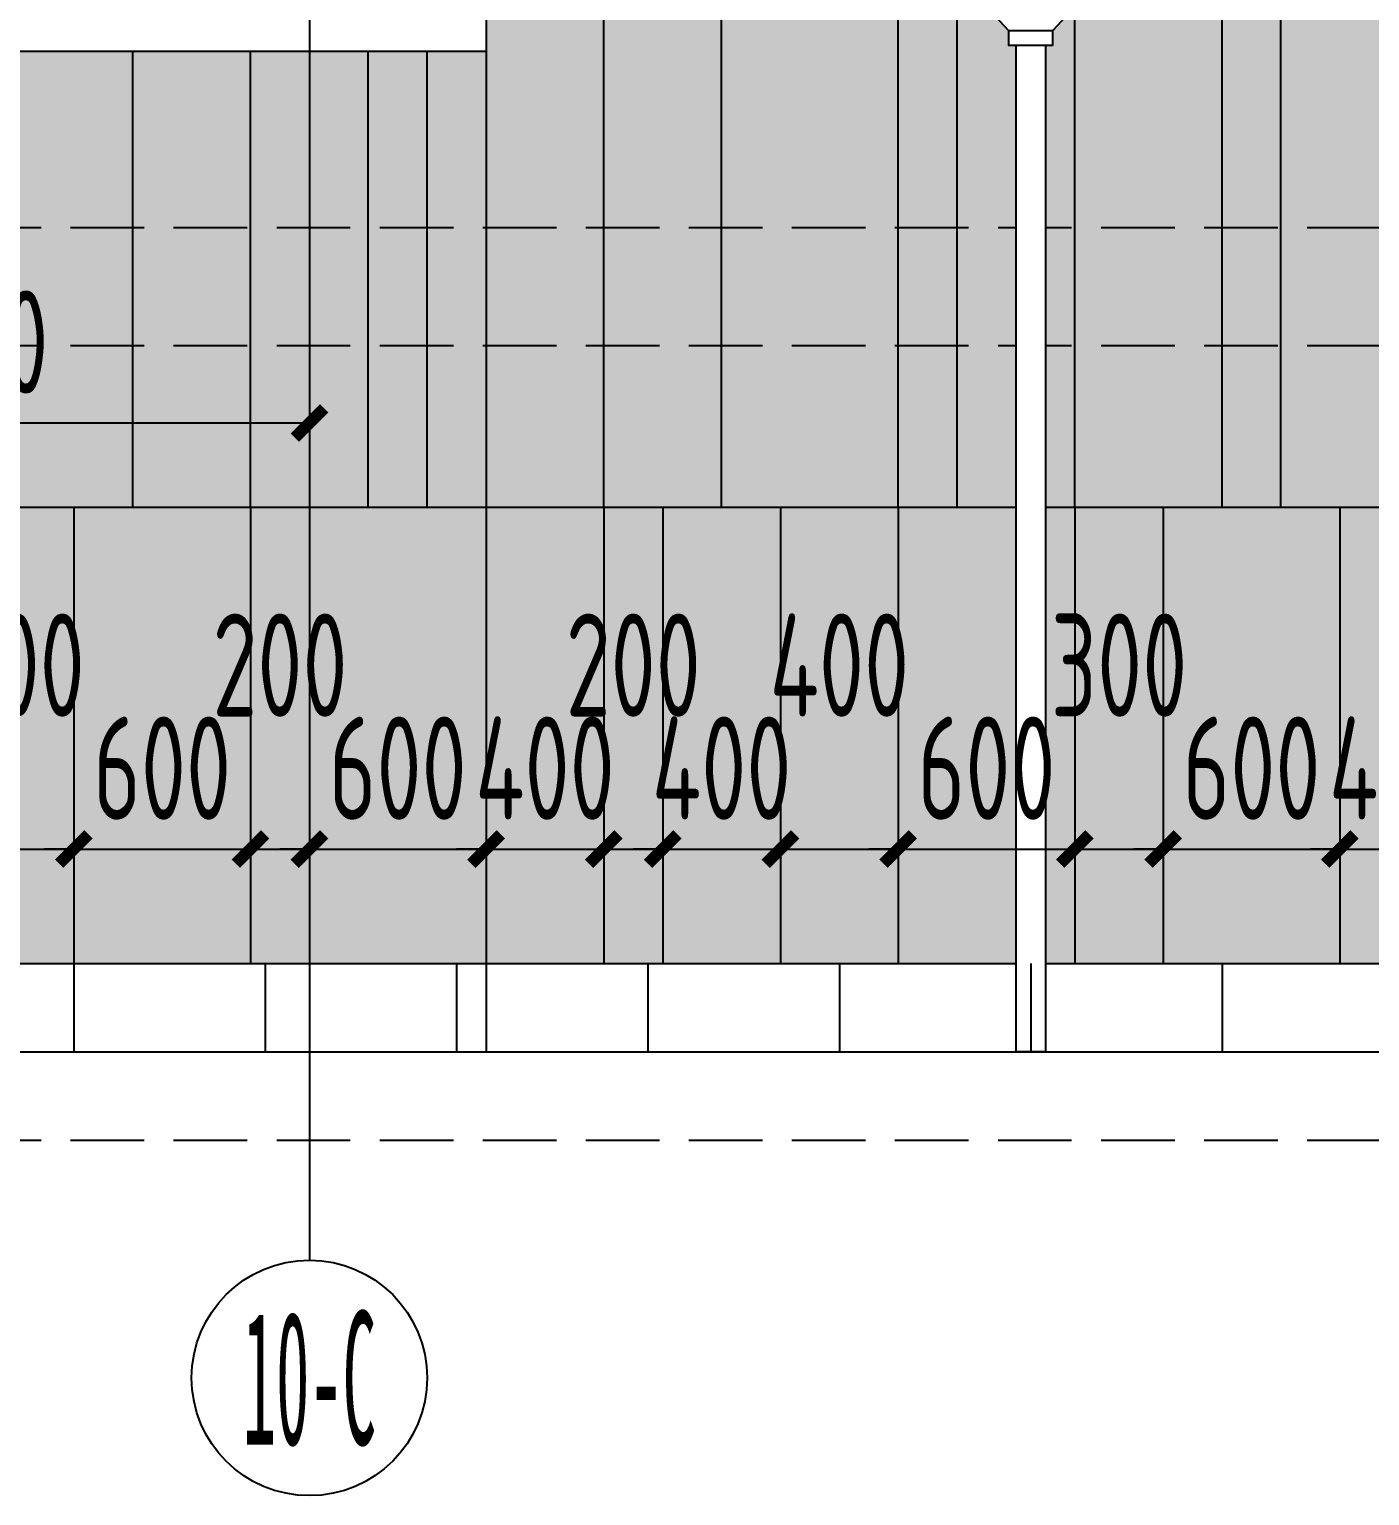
# Model space of a CAD drawing. Extents: x -863035 to 270371, y -8918 to 240488.
# Drawn here: x -50909 to -46356, y 147564 to 152546 of the extents above; entities that cross this region are included whole.
import ezdxf
from ezdxf.enums import TextEntityAlignment as Align

# ---------------------------------------------------------------- set-up
doc = ezdxf.new("R2010")
doc.units = 0
doc.header["$LTSCALE"] = 1000
doc.header["$MEASUREMENT"] = 0
doc.linetypes.add('109-34 轴网$0$L1$0$$AUDIT_BAD_LTYPE1', pattern=[0])
doc.linetypes.add('DASH', pattern=[0.35, 0.25, -0.1])
for name, color, linetype in [('01-标注_尺寸', 124, 'Continuous'), ('01-标注_轴线坐标', 132, 'Continuous'), ('02-TEXT_轴号', 7, 'Continuous'), ('05-填充_156', 156, 'Continuous'), ('A-C_窗', 140, 'Continuous'), ('A_AXIS-轴线', 36, 'Continuous'), ('AXIS_TEXT', 7, 'Continuous'), ('E-墙面分格', 146, 'Continuous'), ('E-立面轮廓', 241, 'Continuous')]:
    doc.layers.add(name, color=color, linetype=linetype)
doc.layers.add('04-不打印_辅助线', color=165, linetype='Continuous', plot=False)
doc.styles.add('_TCH_AXIS', font='STXIHEI.TTF')
doc.styles.add('_TCH_DIM_T3', font='ROS1', dxfattribs={"width": 0.75, "bigfont": 'JD'})
doc.styles.add('COMPLEX', font='COMPLEX')
doc.dimstyles.new('_TCH_ARCH&&100', dxfattribs={"dimtxt": 350, "dimasz": 100, "dimexe": 250, "dimexo": 300, "dimgap": 100, "dimtad": 1, "dimdec": 0, "dimzin": 0, "dimdsep": 46, "dimtxsty": '_TCH_DIM_T3', "dimblk": 'ARCHTICK', "dimcen": 0.09, "dimclrt": 7, "dimazin": 2, "dimtfac": 1, "dimtdec": 0, "dimtix": 1, "dimtmove": 2, "dimatfit": 3, "dimfxl": 0, "dimtolj": 1, "dimtzin": 0, "dimarcsym": 0})

# ---------------------------------------------------------------- blocks, each defined once
blk = doc.blocks.new('*U102')
at = {"layer": 'E-墙面分格'}
blk.add_line((0, 150), (0, -150), dxfattribs=at)
blk = doc.blocks.new('*U103')
at = {"layer": 'E-墙面分格', "color": 0, "linetype": 'ByBlock', "lineweight": -2, "transparency": 16777216}
for p in [(3250, 0), (3900, 0), (4550, 0), (5200, 0), (5850, 0), (6500, 0), (7150, 0)]:
    blk.add_blockref('*U102', p, dxfattribs=at)
blk = doc.blocks.new('_RAINH')
blk.add_lwpolyline([(-150, 0), (-150, -200), (150, -200), (150, 0)], close=True)
for points in [[(-150, -200), (-75, -280), (75, -280), (150, -200)], [(-75, -280), (-75, -330), (75, -330), (75, -280)]]:
    blk.add_lwpolyline(points)
blk = doc.blocks.new('_AXISO')
blk.add_circle((0, 0), 0.5)
at = {"layer": 'AXIS_TEXT', "style": 'COMPLEX', "width": 1.041667}
blk.add_attdef('A', text='', height=0.56, dxfattribs=at).set_placement((-0.25, -0.28), (0.25, -0.28), align=Align.FIT)
blk = doc.blocks.new('_ArchTick')
at = {"color": 0, "linetype": 'ByBlock', "const_width": 0.4}
blk.add_lwpolyline([(-0.5, -0.5), (0.5, 0.5)], dxfattribs=at)
blk = doc.blocks.new('*D1297')
at = {"layer": '01-标注_尺寸', "color": 0, "linetype": '109-34 轴网$0$L1$0$$AUDIT_BAD_LTYPE1', "lineweight": -2, "transparency": 16777216}
for p, q in [((-52357.6, 151483.4), (-52357.6, 150958.4)), ((-49957.6, 151483.4), (-49957.6, 150958.4)), ((-52357.6, 151208.4), (-49957.6, 151208.4))]:
    blk.add_line(p, q, dxfattribs=at)
at = {"layer": 'Defpoints', "color": 0, "linetype": '109-34 轴网$0$L1$0$$AUDIT_BAD_LTYPE1', "transparency": 16777216}
for p in [(-52357.6, 151783.4), (-49957.6, 151783.4), (-49957.6, 151208.4)]:
    blk.add_point(p, dxfattribs=at)
at = {"layer": '01-标注_尺寸', "color": 0, "linetype": '109-34 轴网$0$L1$0$$AUDIT_BAD_LTYPE1', "lineweight": -2, "transparency": 16777216, "xscale": 100, "yscale": 100, "zscale": 100}
for p, rotation in [((-52357.6, 151208.4), 179.999897254417), ((-49957.6, 151208.4), 359.999897254417)]:
    blk.add_blockref('_ArchTick', p, dxfattribs=dict(at, rotation=rotation))
at = {"layer": '01-标注_尺寸', "color": 7, "linetype": '109-34 轴网$0$L1$0$$AUDIT_BAD_LTYPE1', "transparency": 16777216, "insert": (-51157.6, 151483.4), "char_height": 350, "attachment_point": 5, "rotation": 359.9999, "style": '_TCH_DIM_T3'}
blk.add_mtext('\\A1;2400', dxfattribs=at)
blk = doc.blocks.new('*D1333')
at = {"layer": '01-标注_尺寸', "color": 0, "linetype": '109-34 轴网$0$L1$0$$AUDIT_BAD_LTYPE1', "lineweight": -2, "transparency": 16777216}
for p, q in [((-51157.6, 150255.4), (-51157.6, 149510.8)), ((-50757.6, 150255.4), (-50757.6, 149510.8)), ((-51157.6, 149760.8), (-50757.6, 149760.8))]:
    blk.add_line(p, q, dxfattribs=at)
at = {"layer": 'Defpoints', "color": 0, "linetype": '109-34 轴网$0$L1$0$$AUDIT_BAD_LTYPE1', "transparency": 16777216}
for p in [(-51157.6, 150555.4), (-50757.6, 150555.4), (-50757.6, 149760.8)]:
    blk.add_point(p, dxfattribs=at)
at = {"layer": '01-标注_尺寸', "color": 0, "linetype": '109-34 轴网$0$L1$0$$AUDIT_BAD_LTYPE1', "lineweight": -2, "transparency": 16777216, "xscale": 100, "yscale": 100, "zscale": 100, "rotation": 180}
blk.add_blockref('_ArchTick', (-51157.6, 149760.8), dxfattribs=at)
at = {"layer": '01-标注_尺寸', "color": 0, "linetype": '109-34 轴网$0$L1$0$$AUDIT_BAD_LTYPE1', "lineweight": -2, "transparency": 16777216, "xscale": 100, "yscale": 100, "zscale": 100}
blk.add_blockref('_ArchTick', (-50757.6, 149760.8), dxfattribs=at)
at = {"layer": '01-标注_尺寸', "color": 7, "linetype": '109-34 轴网$0$L1$0$$AUDIT_BAD_LTYPE1', "transparency": 16777216, "insert": (-50957.6, 150385.8), "char_height": 350, "attachment_point": 5, "style": '_TCH_DIM_T3'}
blk.add_mtext('\\A1;400', dxfattribs=at)
blk = doc.blocks.new('*D1334')
at = {"layer": '01-标注_尺寸', "color": 0, "linetype": '109-34 轴网$0$L1$0$$AUDIT_BAD_LTYPE1', "lineweight": -2, "transparency": 16777216}
for p, q in [((-50757.6, 150255.4), (-50757.6, 149510.8)), ((-50157.6, 150255.4), (-50157.6, 149510.8)), ((-50757.6, 149760.8), (-50857.6, 149760.8)), ((-50757.6, 149760.8), (-50157.6, 149760.8)), ((-50157.6, 149760.8), (-50057.6, 149760.8))]:
    blk.add_line(p, q, dxfattribs=at)
at = {"layer": 'Defpoints', "color": 0, "linetype": '109-34 轴网$0$L1$0$$AUDIT_BAD_LTYPE1', "transparency": 16777216}
for p in [(-50757.6, 150555.4), (-50157.6, 150555.4), (-50157.6, 149760.8)]:
    blk.add_point(p, dxfattribs=at)
at = {"layer": '01-标注_尺寸', "color": 0, "linetype": '109-34 轴网$0$L1$0$$AUDIT_BAD_LTYPE1', "lineweight": -2, "transparency": 16777216, "xscale": 100, "yscale": 100, "zscale": 100}
blk.add_blockref('_ArchTick', (-50757.6, 149760.8), dxfattribs=at)
at = {"layer": '01-标注_尺寸', "color": 0, "linetype": '109-34 轴网$0$L1$0$$AUDIT_BAD_LTYPE1', "lineweight": -2, "transparency": 16777216, "xscale": 100, "yscale": 100, "zscale": 100, "rotation": 180}
blk.add_blockref('_ArchTick', (-50157.6, 149760.8), dxfattribs=at)
at = {"layer": '01-标注_尺寸', "color": 7, "linetype": '109-34 轴网$0$L1$0$$AUDIT_BAD_LTYPE1', "transparency": 16777216, "insert": (-50457.6, 150035.8), "char_height": 350, "attachment_point": 5, "style": '_TCH_DIM_T3'}
blk.add_mtext('\\A1;600', dxfattribs=at)
blk = doc.blocks.new('*D1335')
at = {"layer": '01-标注_尺寸', "color": 0, "linetype": '109-34 轴网$0$L1$0$$AUDIT_BAD_LTYPE1', "lineweight": -2, "transparency": 16777216}
for p, q in [((-50157.6, 150255.4), (-50157.6, 149510.8)), ((-49957.6, 150255.4), (-49957.6, 149510.8)), ((-50157.6, 149760.8), (-49957.6, 149760.8))]:
    blk.add_line(p, q, dxfattribs=at)
at = {"layer": 'Defpoints', "color": 0, "linetype": '109-34 轴网$0$L1$0$$AUDIT_BAD_LTYPE1', "transparency": 16777216}
for p in [(-50157.6, 150555.4), (-49957.6, 150555.4), (-49957.6, 149760.8)]:
    blk.add_point(p, dxfattribs=at)
at = {"layer": '01-标注_尺寸', "color": 0, "linetype": '109-34 轴网$0$L1$0$$AUDIT_BAD_LTYPE1', "lineweight": -2, "transparency": 16777216, "xscale": 100, "yscale": 100, "zscale": 100, "rotation": 180}
blk.add_blockref('_ArchTick', (-50157.6, 149760.8), dxfattribs=at)
at = {"layer": '01-标注_尺寸', "color": 0, "linetype": '109-34 轴网$0$L1$0$$AUDIT_BAD_LTYPE1', "lineweight": -2, "transparency": 16777216, "xscale": 100, "yscale": 100, "zscale": 100}
blk.add_blockref('_ArchTick', (-49957.6, 149760.8), dxfattribs=at)
at = {"layer": '01-标注_尺寸', "color": 7, "linetype": '109-34 轴网$0$L1$0$$AUDIT_BAD_LTYPE1', "transparency": 16777216, "insert": (-50057.6, 150385.8), "char_height": 350, "attachment_point": 5, "style": '_TCH_DIM_T3'}
blk.add_mtext('\\A1;200', dxfattribs=at)
blk = doc.blocks.new('*D1336')
at = {"layer": '01-标注_尺寸', "color": 0, "linetype": '109-34 轴网$0$L1$0$$AUDIT_BAD_LTYPE1', "lineweight": -2, "transparency": 16777216}
for p, q in [((-49957.6, 150255.4), (-49957.6, 149510.8)), ((-49357.6, 150255.4), (-49357.6, 149510.8)), ((-49957.6, 149760.8), (-50057.6, 149760.8)), ((-49957.6, 149760.8), (-49357.6, 149760.8)), ((-49357.6, 149760.8), (-49257.6, 149760.8))]:
    blk.add_line(p, q, dxfattribs=at)
at = {"layer": 'Defpoints', "color": 0, "linetype": '109-34 轴网$0$L1$0$$AUDIT_BAD_LTYPE1', "transparency": 16777216}
for p in [(-49957.6, 150555.4), (-49357.6, 150555.4), (-49357.6, 149760.8)]:
    blk.add_point(p, dxfattribs=at)
at = {"layer": '01-标注_尺寸', "color": 0, "linetype": '109-34 轴网$0$L1$0$$AUDIT_BAD_LTYPE1', "lineweight": -2, "transparency": 16777216, "xscale": 100, "yscale": 100, "zscale": 100}
blk.add_blockref('_ArchTick', (-49957.6, 149760.8), dxfattribs=at)
at = {"layer": '01-标注_尺寸', "color": 0, "linetype": '109-34 轴网$0$L1$0$$AUDIT_BAD_LTYPE1', "lineweight": -2, "transparency": 16777216, "xscale": 100, "yscale": 100, "zscale": 100, "rotation": 180}
blk.add_blockref('_ArchTick', (-49357.6, 149760.8), dxfattribs=at)
at = {"layer": '01-标注_尺寸', "color": 7, "linetype": '109-34 轴网$0$L1$0$$AUDIT_BAD_LTYPE1', "transparency": 16777216, "insert": (-49657.6, 150035.8), "char_height": 350, "attachment_point": 5, "style": '_TCH_DIM_T3'}
blk.add_mtext('\\A1;600', dxfattribs=at)
blk = doc.blocks.new('*D1337')
at = {"layer": '01-标注_尺寸', "color": 0, "linetype": '109-34 轴网$0$L1$0$$AUDIT_BAD_LTYPE1', "lineweight": -2, "transparency": 16777216}
for p, q in [((-49357.6, 150255.4), (-49357.6, 149510.8)), ((-48957.6, 150255.4), (-48957.6, 149510.8)), ((-49357.6, 149760.8), (-49457.6, 149760.8)), ((-49357.6, 149760.8), (-48957.6, 149760.8)), ((-48957.6, 149760.8), (-48857.6, 149760.8))]:
    blk.add_line(p, q, dxfattribs=at)
at = {"layer": 'Defpoints', "color": 0, "linetype": '109-34 轴网$0$L1$0$$AUDIT_BAD_LTYPE1', "transparency": 16777216}
for p in [(-49357.6, 150555.4), (-48957.6, 150555.4), (-48957.6, 149760.8)]:
    blk.add_point(p, dxfattribs=at)
at = {"layer": '01-标注_尺寸', "color": 0, "linetype": '109-34 轴网$0$L1$0$$AUDIT_BAD_LTYPE1', "lineweight": -2, "transparency": 16777216, "xscale": 100, "yscale": 100, "zscale": 100}
blk.add_blockref('_ArchTick', (-49357.6, 149760.8), dxfattribs=at)
at = {"layer": '01-标注_尺寸', "color": 0, "linetype": '109-34 轴网$0$L1$0$$AUDIT_BAD_LTYPE1', "lineweight": -2, "transparency": 16777216, "xscale": 100, "yscale": 100, "zscale": 100, "rotation": 180}
blk.add_blockref('_ArchTick', (-48957.6, 149760.8), dxfattribs=at)
at = {"layer": '01-标注_尺寸', "color": 7, "linetype": '109-34 轴网$0$L1$0$$AUDIT_BAD_LTYPE1', "transparency": 16777216, "insert": (-49157.6, 150035.8), "char_height": 350, "attachment_point": 5, "style": '_TCH_DIM_T3'}
blk.add_mtext('\\A1;400', dxfattribs=at)
blk = doc.blocks.new('*D1338')
at = {"layer": '01-标注_尺寸', "color": 0, "linetype": '109-34 轴网$0$L1$0$$AUDIT_BAD_LTYPE1', "lineweight": -2, "transparency": 16777216}
for p, q in [((-48957.6, 150255.4), (-48957.6, 149510.8)), ((-48757.6, 150255.4), (-48757.6, 149510.8)), ((-48957.6, 149760.8), (-48757.6, 149760.8))]:
    blk.add_line(p, q, dxfattribs=at)
at = {"layer": 'Defpoints', "color": 0, "linetype": '109-34 轴网$0$L1$0$$AUDIT_BAD_LTYPE1', "transparency": 16777216}
for p in [(-48957.6, 150555.4), (-48757.6, 150555.4), (-48757.6, 149760.8)]:
    blk.add_point(p, dxfattribs=at)
at = {"layer": '01-标注_尺寸', "color": 0, "linetype": '109-34 轴网$0$L1$0$$AUDIT_BAD_LTYPE1', "lineweight": -2, "transparency": 16777216, "xscale": 100, "yscale": 100, "zscale": 100, "rotation": 180}
blk.add_blockref('_ArchTick', (-48957.6, 149760.8), dxfattribs=at)
at = {"layer": '01-标注_尺寸', "color": 0, "linetype": '109-34 轴网$0$L1$0$$AUDIT_BAD_LTYPE1', "lineweight": -2, "transparency": 16777216, "xscale": 100, "yscale": 100, "zscale": 100}
blk.add_blockref('_ArchTick', (-48757.6, 149760.8), dxfattribs=at)
at = {"layer": '01-标注_尺寸', "color": 7, "linetype": '109-34 轴网$0$L1$0$$AUDIT_BAD_LTYPE1', "transparency": 16777216, "insert": (-48857.6, 150385.8), "char_height": 350, "attachment_point": 5, "style": '_TCH_DIM_T3'}
blk.add_mtext('\\A1;200', dxfattribs=at)
blk = doc.blocks.new('*D1339')
at = {"layer": '01-标注_尺寸', "color": 0, "linetype": '109-34 轴网$0$L1$0$$AUDIT_BAD_LTYPE1', "lineweight": -2, "transparency": 16777216}
for p, q in [((-48757.6, 150255.4), (-48757.6, 149510.8)), ((-48357.6, 150255.4), (-48357.6, 149510.8)), ((-48757.6, 149760.8), (-48857.6, 149760.8)), ((-48757.6, 149760.8), (-48357.6, 149760.8)), ((-48357.6, 149760.8), (-48257.6, 149760.8))]:
    blk.add_line(p, q, dxfattribs=at)
at = {"layer": 'Defpoints', "color": 0, "linetype": '109-34 轴网$0$L1$0$$AUDIT_BAD_LTYPE1', "transparency": 16777216}
for p in [(-48757.6, 150555.4), (-48357.6, 150555.4), (-48357.6, 149760.8)]:
    blk.add_point(p, dxfattribs=at)
at = {"layer": '01-标注_尺寸', "color": 0, "linetype": '109-34 轴网$0$L1$0$$AUDIT_BAD_LTYPE1', "lineweight": -2, "transparency": 16777216, "xscale": 100, "yscale": 100, "zscale": 100}
blk.add_blockref('_ArchTick', (-48757.6, 149760.8), dxfattribs=at)
at = {"layer": '01-标注_尺寸', "color": 0, "linetype": '109-34 轴网$0$L1$0$$AUDIT_BAD_LTYPE1', "lineweight": -2, "transparency": 16777216, "xscale": 100, "yscale": 100, "zscale": 100, "rotation": 180}
blk.add_blockref('_ArchTick', (-48357.6, 149760.8), dxfattribs=at)
at = {"layer": '01-标注_尺寸', "color": 7, "linetype": '109-34 轴网$0$L1$0$$AUDIT_BAD_LTYPE1', "transparency": 16777216, "insert": (-48557.6, 150035.8), "char_height": 350, "attachment_point": 5, "style": '_TCH_DIM_T3'}
blk.add_mtext('\\A1;400', dxfattribs=at)
blk = doc.blocks.new('*D1340')
at = {"layer": '01-标注_尺寸', "color": 0, "linetype": '109-34 轴网$0$L1$0$$AUDIT_BAD_LTYPE1', "lineweight": -2, "transparency": 16777216}
for p, q in [((-48357.6, 150255.4), (-48357.6, 149510.8)), ((-47957.6, 150255.4), (-47957.6, 149510.8)), ((-48357.6, 149760.8), (-47957.6, 149760.8))]:
    blk.add_line(p, q, dxfattribs=at)
at = {"layer": 'Defpoints', "color": 0, "linetype": '109-34 轴网$0$L1$0$$AUDIT_BAD_LTYPE1', "transparency": 16777216}
for p in [(-48357.6, 150555.4), (-47957.6, 150555.4), (-47957.6, 149760.8)]:
    blk.add_point(p, dxfattribs=at)
at = {"layer": '01-标注_尺寸', "color": 0, "linetype": '109-34 轴网$0$L1$0$$AUDIT_BAD_LTYPE1', "lineweight": -2, "transparency": 16777216, "xscale": 100, "yscale": 100, "zscale": 100, "rotation": 180}
blk.add_blockref('_ArchTick', (-48357.6, 149760.8), dxfattribs=at)
at = {"layer": '01-标注_尺寸', "color": 0, "linetype": '109-34 轴网$0$L1$0$$AUDIT_BAD_LTYPE1', "lineweight": -2, "transparency": 16777216, "xscale": 100, "yscale": 100, "zscale": 100}
blk.add_blockref('_ArchTick', (-47957.6, 149760.8), dxfattribs=at)
at = {"layer": '01-标注_尺寸', "color": 7, "linetype": '109-34 轴网$0$L1$0$$AUDIT_BAD_LTYPE1', "transparency": 16777216, "insert": (-48157.6, 150385.8), "char_height": 350, "attachment_point": 5, "style": '_TCH_DIM_T3'}
blk.add_mtext('\\A1;400', dxfattribs=at)
blk = doc.blocks.new('*D1341')
at = {"layer": '01-标注_尺寸', "color": 0, "linetype": '109-34 轴网$0$L1$0$$AUDIT_BAD_LTYPE1', "lineweight": -2, "transparency": 16777216}
for p, q in [((-47957.6, 150255.4), (-47957.6, 149510.8)), ((-47357.6, 150255.4), (-47357.6, 149510.8)), ((-47957.6, 149760.8), (-48057.6, 149760.8)), ((-47957.6, 149760.8), (-47357.6, 149760.8)), ((-47357.6, 149760.8), (-47257.6, 149760.8))]:
    blk.add_line(p, q, dxfattribs=at)
at = {"layer": 'Defpoints', "color": 0, "linetype": '109-34 轴网$0$L1$0$$AUDIT_BAD_LTYPE1', "transparency": 16777216}
for p in [(-47957.6, 150555.4), (-47357.6, 150555.4), (-47357.6, 149760.8)]:
    blk.add_point(p, dxfattribs=at)
at = {"layer": '01-标注_尺寸', "color": 0, "linetype": '109-34 轴网$0$L1$0$$AUDIT_BAD_LTYPE1', "lineweight": -2, "transparency": 16777216, "xscale": 100, "yscale": 100, "zscale": 100}
blk.add_blockref('_ArchTick', (-47957.6, 149760.8), dxfattribs=at)
at = {"layer": '01-标注_尺寸', "color": 0, "linetype": '109-34 轴网$0$L1$0$$AUDIT_BAD_LTYPE1', "lineweight": -2, "transparency": 16777216, "xscale": 100, "yscale": 100, "zscale": 100, "rotation": 180}
blk.add_blockref('_ArchTick', (-47357.6, 149760.8), dxfattribs=at)
at = {"layer": '01-标注_尺寸', "color": 7, "linetype": '109-34 轴网$0$L1$0$$AUDIT_BAD_LTYPE1', "transparency": 16777216, "insert": (-47657.6, 150035.8), "char_height": 350, "attachment_point": 5, "style": '_TCH_DIM_T3'}
blk.add_mtext('\\A1;600', dxfattribs=at)
blk = doc.blocks.new('*D1342')
at = {"layer": '01-标注_尺寸', "color": 0, "linetype": '109-34 轴网$0$L1$0$$AUDIT_BAD_LTYPE1', "lineweight": -2, "transparency": 16777216}
for p, q in [((-47357.6, 150255.4), (-47357.6, 149510.8)), ((-47057.6, 150255.4), (-47057.6, 149510.8)), ((-47357.6, 149760.8), (-47057.6, 149760.8))]:
    blk.add_line(p, q, dxfattribs=at)
at = {"layer": 'Defpoints', "color": 0, "linetype": '109-34 轴网$0$L1$0$$AUDIT_BAD_LTYPE1', "transparency": 16777216}
for p in [(-47357.6, 150555.4), (-47057.6, 150555.4), (-47057.6, 149760.8)]:
    blk.add_point(p, dxfattribs=at)
at = {"layer": '01-标注_尺寸', "color": 0, "linetype": '109-34 轴网$0$L1$0$$AUDIT_BAD_LTYPE1', "lineweight": -2, "transparency": 16777216, "xscale": 100, "yscale": 100, "zscale": 100, "rotation": 180}
blk.add_blockref('_ArchTick', (-47357.6, 149760.8), dxfattribs=at)
at = {"layer": '01-标注_尺寸', "color": 0, "linetype": '109-34 轴网$0$L1$0$$AUDIT_BAD_LTYPE1', "lineweight": -2, "transparency": 16777216, "xscale": 100, "yscale": 100, "zscale": 100}
blk.add_blockref('_ArchTick', (-47057.6, 149760.8), dxfattribs=at)
at = {"layer": '01-标注_尺寸', "color": 7, "linetype": '109-34 轴网$0$L1$0$$AUDIT_BAD_LTYPE1', "transparency": 16777216, "insert": (-47207.6, 150385.8), "char_height": 350, "attachment_point": 5, "style": '_TCH_DIM_T3'}
blk.add_mtext('\\A1;300', dxfattribs=at)
blk = doc.blocks.new('*D1343')
at = {"layer": '01-标注_尺寸', "color": 0, "linetype": '109-34 轴网$0$L1$0$$AUDIT_BAD_LTYPE1', "lineweight": -2, "transparency": 16777216}
for p, q in [((-47057.6, 150255.4), (-47057.6, 149510.8)), ((-46457.6, 150255.4), (-46457.6, 149510.8)), ((-47057.6, 149760.8), (-47157.6, 149760.8)), ((-47057.6, 149760.8), (-46457.6, 149760.8)), ((-46457.6, 149760.8), (-46357.6, 149760.8))]:
    blk.add_line(p, q, dxfattribs=at)
at = {"layer": 'Defpoints', "color": 0, "linetype": '109-34 轴网$0$L1$0$$AUDIT_BAD_LTYPE1', "transparency": 16777216}
for p in [(-47057.6, 150555.4), (-46457.6, 150555.4), (-46457.6, 149760.8)]:
    blk.add_point(p, dxfattribs=at)
at = {"layer": '01-标注_尺寸', "color": 0, "linetype": '109-34 轴网$0$L1$0$$AUDIT_BAD_LTYPE1', "lineweight": -2, "transparency": 16777216, "xscale": 100, "yscale": 100, "zscale": 100}
blk.add_blockref('_ArchTick', (-47057.6, 149760.8), dxfattribs=at)
at = {"layer": '01-标注_尺寸', "color": 0, "linetype": '109-34 轴网$0$L1$0$$AUDIT_BAD_LTYPE1', "lineweight": -2, "transparency": 16777216, "xscale": 100, "yscale": 100, "zscale": 100, "rotation": 180}
blk.add_blockref('_ArchTick', (-46457.6, 149760.8), dxfattribs=at)
at = {"layer": '01-标注_尺寸', "color": 7, "linetype": '109-34 轴网$0$L1$0$$AUDIT_BAD_LTYPE1', "transparency": 16777216, "insert": (-46757.6, 150035.8), "char_height": 350, "attachment_point": 5, "style": '_TCH_DIM_T3'}
blk.add_mtext('\\A1;600', dxfattribs=at)
blk = doc.blocks.new('*D1344')
at = {"layer": '01-标注_尺寸', "color": 0, "linetype": '109-34 轴网$0$L1$0$$AUDIT_BAD_LTYPE1', "lineweight": -2, "transparency": 16777216}
for p, q in [((-46457.6, 150255.4), (-46457.6, 149510.8)), ((-46057.6, 150255.4), (-46057.6, 149510.8)), ((-46457.6, 149760.8), (-46557.6, 149760.8)), ((-46457.6, 149760.8), (-46057.6, 149760.8)), ((-46057.6, 149760.8), (-45957.6, 149760.8))]:
    blk.add_line(p, q, dxfattribs=at)
at = {"layer": 'Defpoints', "color": 0, "linetype": '109-34 轴网$0$L1$0$$AUDIT_BAD_LTYPE1', "transparency": 16777216}
for p in [(-46457.6, 150555.4), (-46057.6, 150555.4), (-46057.6, 149760.8)]:
    blk.add_point(p, dxfattribs=at)
at = {"layer": '01-标注_尺寸', "color": 0, "linetype": '109-34 轴网$0$L1$0$$AUDIT_BAD_LTYPE1', "lineweight": -2, "transparency": 16777216, "xscale": 100, "yscale": 100, "zscale": 100}
blk.add_blockref('_ArchTick', (-46457.6, 149760.8), dxfattribs=at)
at = {"layer": '01-标注_尺寸', "color": 0, "linetype": '109-34 轴网$0$L1$0$$AUDIT_BAD_LTYPE1', "lineweight": -2, "transparency": 16777216, "xscale": 100, "yscale": 100, "zscale": 100, "rotation": 180}
blk.add_blockref('_ArchTick', (-46057.6, 149760.8), dxfattribs=at)
at = {"layer": '01-标注_尺寸', "color": 7, "linetype": '109-34 轴网$0$L1$0$$AUDIT_BAD_LTYPE1', "transparency": 16777216, "insert": (-46257.6, 150035.8), "char_height": 350, "attachment_point": 5, "style": '_TCH_DIM_T3'}
blk.add_mtext('\\A1;400', dxfattribs=at)

msp = doc.modelspace()

# ---------------------------------------------------------------- hatches: boundary and pattern name
at = {"layer": '05-填充_156'}
h = msp.add_hatch(dxfattribs=at)
h.set_pattern_fill('天然石材', color=256, scale=50)
h.set_pattern_definition([(45, (-130598.99, -111274.96), (-176.77677, 176.77677), []), (45, (-130512.05, -111364.72), (-176.77677, 176.77677), [98.68425, -56.391])])
h.paths.add_polyline_path([(-54657.6, 152471.9), (-54657.6, 149371.9), (-49357.6, 149371.9), (-49357.6, 152471.9)])
h.paths.add_polyline_path([(-49357.6, 152821.9), (-49357.6, 149371.9), (-44557.6, 149371.9), (-44557.6, 152821.9)])
h.paths.add_polyline_path([(-39243.5, 152471.9), (-39243.5, 149371.9), (-34243.5, 149371.9), (-34243.5, 152471.9)])
h.paths.add_polyline_path([(-34243.5, 152821.9), (-34243.5, 149371.9), (-30743.5, 149371.9), (-30743.5, 152821.9)])
h.paths.add_polyline_path([(-25695.7, 152821.9), (-25695.7, 149371.9), (-19995.7, 149371.9), (-19995.7, 152821.9)])
h.paths.add_polyline_path([(-19995.7, 149371.9), (-18495.7, 149371.9), (-18495.7, 152471.9), (-19995.7, 152471.9)])
h.paths.add_polyline_path([(-18495.7, 149371.9), (-15595.7, 149371.9), (-15595.7, 152471.9), (-18495.7, 152471.9)])

# ---------------------------------------------------------------- linework, layer by layer
at = {"layer": '01-标注_轴线坐标'}
msp.add_line((-49957.6, 149364.2), (-49957.6, 148364.2), dxfattribs=at)
at = {"layer": '04-不打印_辅助线', "linetype": 'DASH'}
for p, q in [((-57068.7, 151871.9), (-1154.2, 151871.9)), ((-57068.7, 151471.9), (-1154.2, 151471.9))]:
    msp.add_line(p, q, dxfattribs=at)
at = {"layer": 'A-C_窗', "linetype": 'DASH'}
msp.add_line((-57068.7, 148771.9), (-1154.2, 148771.9), dxfattribs=at)
at = {"layer": 'A_AXIS-轴线', "ltscale": 0.4}
msp.add_line((-49957.6, 153379.8), (-49957.6, 148802.2), dxfattribs=at)
at = {"layer": 'E-墙面分格'}
for p, q in [((-48957.6, 150921.9), (-48957.6, 152821.9)), ((-48557.6, 150921.9), (-48557.6, 152821.9)), ((-47957.6, 150921.9), (-47957.6, 152821.9)), ((-47757.6, 150921.9), (-47757.6, 152821.9)), ((-47357.6, 150921.9), (-47357.6, 152821.9)), ((-46857.6, 150921.9), (-46857.6, 152821.9)), ((-46657.6, 150921.9), (-46657.6, 152821.9)), ((-50557.6, 150921.9), (-50557.6, 152471.9)), ((-50157.6, 150921.9), (-50157.6, 152471.9)), ((-50157.6, 150921.9), (-50157.6, 152471.9)), ((-49757.6, 150921.9), (-49757.6, 152471.9)), ((-49557.6, 150921.9), (-49557.6, 152471.9)), ((-54657.6, 150921.9), (-44557.6, 150921.9)), ((-50757.6, 150921.9), (-50757.6, 149371.9)), ((-50157.6, 150921.9), (-50157.6, 149371.9)), ((-50157.6, 150921.9), (-50157.6, 149371.9)), ((-49957.6, 150921.9), (-49957.6, 149371.9)), ((-48957.6, 150921.9), (-48957.6, 149371.9)), ((-48757.6, 150921.9), (-48757.6, 149371.9)), ((-48357.6, 150921.9), (-48357.6, 149371.9)), ((-47957.6, 150921.9), (-47957.6, 149371.9)), ((-47357.6, 150921.9), (-47357.6, 149371.9)), ((-47057.6, 150921.9), (-47057.6, 149371.9)), ((-46457.6, 150921.9), (-46457.6, 149371.9)), ((-54657.6, 149371.9), (-44557.6, 149371.9))]:
    msp.add_line(p, q, dxfattribs=at)
at = {"layer": 'E-立面轮廓'}
for p, q in [((-49357.6, 152821.9), (-49357.6, 149071.9)), ((-54907.6, 152471.9), (-49357.6, 152471.9)), ((-57068.7, 149071.9), (-1154.2, 149071.9))]:
    msp.add_line(p, q, dxfattribs=at)

# ---------------------------------------------------------------- block references
at = {"layer": '01-标注_轴线坐标'}
ref = msp.add_blockref('_AXISO', (-49957.6, 147964.2), dxfattribs=dict(at, xscale=800, yscale=800, zscale=800))
ref.add_attrib('A', '10-C', dxfattribs={"layer": '02-TEXT_轴号', "height": 452.55, "style": '_TCH_AXIS', "width": 0.331558}).set_placement((-50183.9, 147737.9), (-49731.4, 147737.9), align=Align.FIT)

# ---------------------------------------------------------------- dimensions: what is measured, and where the dimension line sits
at = {"layer": '01-标注_尺寸', "linetype": '109-34 轴网$0$L1$0$$AUDIT_BAD_LTYPE1'}
for p1, p2, distance, picture, middle in [((-52357.6, 151783.4), (-49957.6, 151783.4), -575, '*D1297', (-51157.6, 151483.4)), ((-50757.6, 150555.4), (-50157.6, 150555.4), -794.7, '*D1334', (-50457.6, 150035.8)), ((-49957.6, 150555.4), (-49357.6, 150555.4), -794.7, '*D1336', (-49657.6, 150035.8)), ((-49357.6, 150555.4), (-48957.6, 150555.4), -794.7, '*D1337', (-49157.6, 150035.8)), ((-48757.6, 150555.4), (-48357.6, 150555.4), -794.7, '*D1339', (-48557.6, 150035.8)), ((-47057.6, 150555.4), (-46457.6, 150555.4), -794.7, '*D1343', (-46757.6, 150035.8)), ((-46457.6, 150555.4), (-46057.6, 150555.4), -794.7, '*D1344', (-46257.6, 150035.8))]:
    dim = msp.add_aligned_dim(p1=p1, p2=p2, distance=distance, dimstyle='_TCH_ARCH&&100', dxfattribs=at)
    dim.commit()
    dim.dimension.update_dxf_attribs({"geometry": picture, "text_midpoint": middle})
for base, p1, p2, picture, middle in [((-50757.6, 149760.8), (-51157.6, 150555.4), (-50757.6, 150555.4), '*D1333', (-50957.6, 150385.8)), ((-49957.6, 149760.8), (-50157.6, 150555.4), (-49957.6, 150555.4), '*D1335', (-50057.6, 150385.8)), ((-48757.6, 149760.8), (-48957.6, 150555.4), (-48757.6, 150555.4), '*D1338', (-48857.6, 150385.8)), ((-47957.6, 149760.8), (-48357.6, 150555.4), (-47957.6, 150555.4), '*D1340', (-48157.6, 150385.8))]:
    dim = msp.add_linear_dim(base=base, p1=p1, p2=p2, angle=0, dimstyle='_TCH_ARCH&&100', dxfattribs=at)
    dim.commit()
    dim.dimension.update_dxf_attribs({"geometry": picture, "text_midpoint": middle, "dimtype": 161})

# ---------------------------------------------------------------- next in the draw order: wipeouts: each hides what was drawn before it
at = {"linetype": '109-34 轴网$0$L1$0$$AUDIT_BAD_LTYPE1'}
msp.add_wipeout([(-47457.6, 152491.9), (-47457.6, 149071.9), (-47557.6, 149071.9), (-47557.6, 152491.9), (-47582.6, 152491.9), (-47582.6, 152541.9), (-47657.6, 152621.9), (-47657.6, 152821.9), (-47357.6, 152821.9), (-47357.6, 152621.9), (-47432.6, 152541.9), (-47432.6, 152491.9)], dxfattribs=at)

# ---------------------------------------------------------------- next in the draw order: linework, layer by layer
for p, q in [((-47557.6, 149071.9), (-47557.6, 152491.9)), ((-47457.6, 152491.9), (-47457.6, 149071.9)), ((-47457.6, 149071.9), (-47557.6, 149071.9))]:
    msp.add_line(p, q, dxfattribs=at)

# ---------------------------------------------------------------- next in the draw order: block references
msp.add_blockref('_RAINH', (-47507.6, 152821.9), dxfattribs=at)
at = {"layer": 'E-墙面分格'}
msp.add_blockref('*U103', (-54007.6, 149221.9), dxfattribs=at)

# ---------------------------------------------------------------- next in the draw order: dimensions: what is measured, and where the dimension line sits
at = {"layer": '01-标注_尺寸', "linetype": '109-34 轴网$0$L1$0$$AUDIT_BAD_LTYPE1'}
dim = msp.add_linear_dim(base=(-47057.6, 149760.8), p1=(-47357.6, 150555.4), p2=(-47057.6, 150555.4), angle=0, dimstyle='_TCH_ARCH&&100', dxfattribs=at)
dim.commit()
dim.dimension.update_dxf_attribs({"geometry": '*D1342', "text_midpoint": (-47207.6, 150385.8), "dimtype": 161})
dim = msp.add_aligned_dim(p1=(-47957.6, 150555.4), p2=(-47357.6, 150555.4), distance=-794.7, dimstyle='_TCH_ARCH&&100', dxfattribs=at)
dim.commit()
dim.dimension.update_dxf_attribs({"geometry": '*D1341', "text_midpoint": (-47657.6, 150035.8)})

doc.saveas('drawing.dxf')
